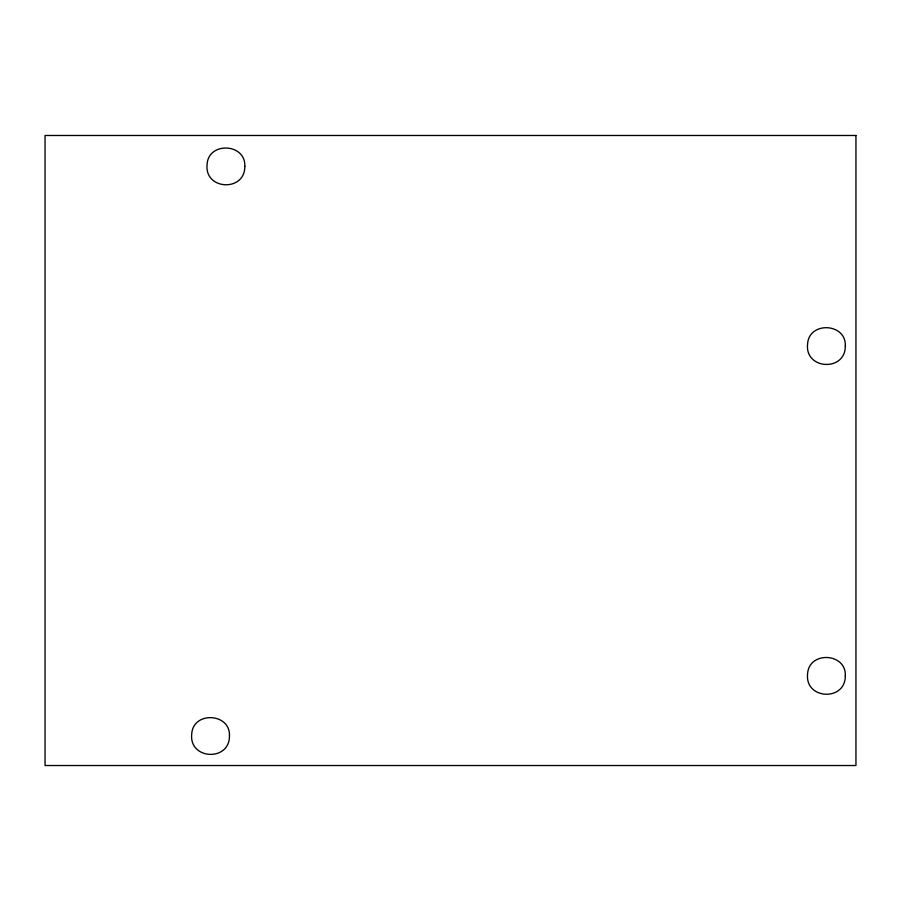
<?xml version="1.0" encoding="UTF-8"?>
<svg xmlns="http://www.w3.org/2000/svg" width="901" height="901" viewBox="0 0 901 901"><rect width="100%" height="100%" fill="white"/><g stroke="black" fill="none" stroke-linecap="round" stroke-linejoin="round"><path stroke-width="1.35" d="M244.824 166.358C245.083 192.183 204.257 190.167 207.084 164.478C208.3 141.344 245.905 143.191 244.824 166.358M229.451 735.971C229.721 761.795 188.895 759.78 191.722 734.09C192.938 710.957 230.543 712.815 229.451 735.971M845.307 346.029C845.577 371.854 804.751 369.838 807.578 344.148C808.794 321.015 846.399 322.873 845.307 346.029M845.307 675.829C845.577 701.654 804.751 699.638 807.578 673.948C808.794 650.815 846.399 652.662 845.307 675.829M855.95 135.477L45.05 135.477L45.05 765.523L855.95 765.523L855.95 135.477"/></g></svg>
